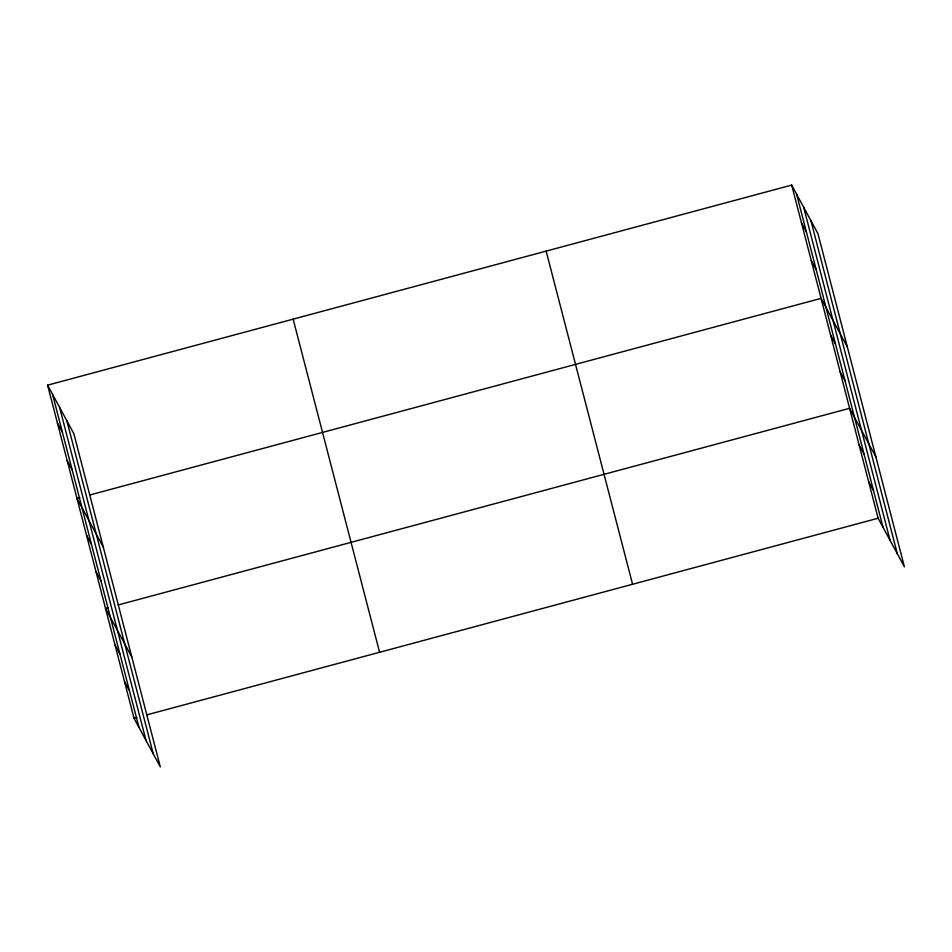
<?xml version="1.0" encoding="UTF-8"?>
<svg xmlns="http://www.w3.org/2000/svg" width="952" height="952" viewBox="0 0 952 952"><rect width="100%" height="100%" fill="white"/><g stroke="black" fill="none" stroke-linecap="round" stroke-linejoin="round"><path stroke-width="1.43" d="M47.6 385.167L73.875 433.767L160.317 766.907L134.042 718.308L47.6 385.167L791.683 185.093L817.958 233.692L904.4 566.833L878.125 518.233L791.683 185.093M79.801 497.682L76.993 498.432L103.268 547.031M89.619 495.04L821.076 298.369L847.351 346.956M108.326 607.614L105.517 608.364L131.792 656.963M118.143 604.972L849.601 408.301L875.876 456.9M134.042 718.308L136.85 717.546M146.667 714.904L878.125 518.233M801.477 222.851L806.427 232.002M811.271 260.61L816.221 269.749M830.584 335.009L835.523 344.16M840.092 371.661L845.031 380.8M859.109 444.953L864.047 454.092M868.617 481.593L873.555 490.744M57.394 422.926L62.344 432.065M67.199 460.673L72.138 469.824M86.501 535.083L91.44 544.223M96.009 571.724L100.948 580.875M115.025 645.016L119.964 654.155M124.534 681.656L129.484 690.807M810.914 220.674L897.355 553.814M803.667 207.262L890.108 540.403M796.622 194.244L883.063 527.384M546.139 251.114L632.58 584.266M293.145 319.146L379.586 652.287M66.842 420.748L153.284 753.889M59.583 407.325L146.025 740.466M52.55 394.307L138.992 727.447"/></g></svg>
